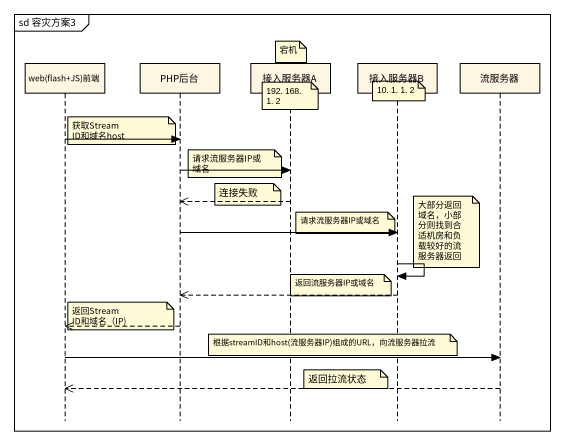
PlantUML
@startuml
mainframe sd 容灾方案3
hide footbox
participant "web(flash+JS)前端" as web_flash_JS_前端
participant PHP后台
participant 接入服务器A
participant 接入服务器B
participant 流服务器

note over 接入服务器A : 宕机
note over 接入服务器B : 10. 1. 1. 2
note over 接入服务器A : 192. 168. 1. 2
note right of web_flash_JS_前端 : 获取StreamID和域名host
web_flash_JS_前端 -> PHP后台
note right of PHP后台 : 请求流服务器IP或域名
PHP后台 -> 接入服务器A
note left of 接入服务器A : 连接失败
接入服务器A -->> PHP后台
note left of 接入服务器B : 请求流服务器IP或域名
note right of 接入服务器B : 大部分返回域名，小部分则找到合适机房和负载较好的流服务器返回
PHP后台 -> 接入服务器B
接入服务器B -> 接入服务器B
note over 接入服务器A : 返回流服务器IP或域名
接入服务器B -->> PHP后台
note right of web_flash_JS_前端 : 返回StreamID和域名（IP)
PHP后台 -->> web_flash_JS_前端
note over 接入服务器A : 根据streamID和host(流服务器IP)组成的URL，向流服务器拉流
web_flash_JS_前端 -> 流服务器
note left of 接入服务器B : 返回拉流状态
流服务器 -->> web_flash_JS_前端
@enduml
